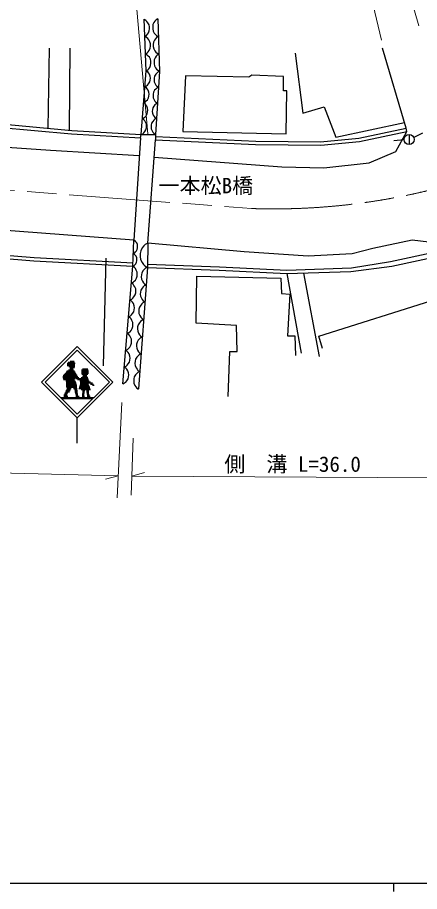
# Model space of a CAD drawing. Units: millimetres, scale not verified. Extents: x 40000 to 680000, y 20000 to 380000.
# Drawn here: x 223332 to 271112, y 204000 to 307780 of the extents above; entities that cross this region are included whole.
import ezdxf
from ezdxf.enums import TextEntityAlignment as Align

# ---------------------------------------------------------------- set-up
doc = ezdxf.new("R2010")
doc.units = ezdxf.units.MM
doc.header["$LTSCALE"] = 1000
doc.linetypes.add('CHAIN', pattern=[18.5, 12, -1.5, 3.5, -1.5])
for name, color, linetype, lineweight in [('M-BGD', 7, 'Continuous', 25), ('M-BMK', 2, 'CHAIN', 13), ('M-STR-HTXT', 7, 'Continuous', 13), ('M-STR-STR1', 1, 'Continuous', 25), ('M-STR-STRC', 7, 'Continuous', 25), ('M-TTL-BAND', 7, 'Continuous', 25)]:
    doc.layers.add(name, color=color, linetype=linetype, lineweight=lineweight)
doc.styles.add('ＭＳ ゴシック', font='')
doc.styles.get('ＭＳ ゴシック').set_extended_font_data('MS Gothic')

msp = doc.modelspace()

# ---------------------------------------------------------------- linework, layer by layer
at = {"layer": 'M-BGD'}
for p, q in [((238627, 301434), (238382, 307569)), ((238588, 307417), (238383, 307529)), ((238713, 307302), (238588, 307417)), ((238839, 307147), (238713, 307302)), ((239673, 307356), (239553, 307184)), ((239795, 307486), (239673, 307356)), ((240001, 307618), (239795, 307486)), ((240001, 307618), (240198, 301385)), ((238968, 306912), (238839, 307147)), ((238887, 305948), (238997, 306193)), ((239018, 306674), (238968, 306912)), ((238997, 306193), (239027, 306434)), ((239027, 306434), (239018, 306674)), ((239435, 306928), (239401, 306675)), ((239401, 306675), (239409, 306423)), ((239409, 306423), (239458, 306172)), ((239553, 307184), (239435, 306928)), ((239458, 306172), (239592, 305924)), ((238463, 305531), (238658, 305659)), ((238678, 305413), (238463, 305531)), ((238658, 305659), (238773, 305783)), ((238809, 305292), (238678, 305413)), ((238773, 305783), (238887, 305948)), ((238942, 305129), (238809, 305292)), ((239077, 304883), (238942, 305129)), ((239592, 305924), (239724, 305761)), ((239739, 305257), (239619, 305085)), ((239724, 305761), (239853, 305639)), ((239861, 305387), (239739, 305257)), ((239853, 305639), (240067, 305519)), ((240067, 305519), (239861, 305387)), ((227110, 304153), (226941, 294630)), ((229564, 304153), (229479, 294398)), ((238992, 303871), (239108, 304127)), ((239130, 304633), (239077, 304883)), ((239108, 304127), (239140, 304381)), ((239140, 304381), (239130, 304633)), ((239501, 304829), (239467, 304576)), ((239467, 304576), (239475, 304324)), ((239475, 304324), (239525, 304073)), ((239619, 305085), (239501, 304829)), ((269526, 294625), (266716, 304129)), ((238547, 303432), (238752, 303567)), ((238752, 303320), (238547, 303432)), ((238752, 303567), (238873, 303698)), ((238876, 303205), (238752, 303320)), ((238873, 303698), (238992, 303871)), ((239003, 303050), (238876, 303205)), ((239132, 302815), (239003, 303050)), ((239525, 304073), (239658, 303826)), ((239658, 303826), (239790, 303662)), ((239821, 303170), (239706, 303007)), ((239790, 303662), (239920, 303540)), ((239937, 303294), (239821, 303170)), ((239920, 303540), (240133, 303420)), ((240133, 303420), (239937, 303294)), ((256334, 303535), (257254, 296403)), ((239051, 301851), (239161, 302096)), ((239182, 302577), (239132, 302815)), ((239161, 302096), (239191, 302337)), ((239191, 302337), (239182, 302577)), ((239594, 302763), (239561, 302522)), ((239561, 302522), (239569, 302282)), ((239569, 302282), (239617, 302043)), ((239706, 303007), (239594, 302763)), ((239617, 302043), (239744, 301807)), ((238015, 293878), (238627, 301434)), ((238627, 301434), (238822, 301562)), ((238809, 301324), (238629, 301453)), ((238913, 301201), (238809, 301324)), ((238822, 301562), (238937, 301687)), ((239014, 301041), (238913, 301201)), ((238937, 301687), (239051, 301851)), ((239110, 300804), (239014, 301041)), ((239756, 301032), (239628, 300812)), ((240198, 301385), (239723, 293898)), ((239744, 301807), (239869, 301651)), ((239880, 301177), (239756, 301032)), ((239869, 301651), (239993, 301535)), ((240001, 301283), (239880, 301177)), ((239993, 301535), (240196, 301421)), ((240198, 301385), (240001, 301283)), ((238922, 299904), (239054, 300122)), ((239054, 300122), (239111, 300347)), ((239129, 300574), (239110, 300804)), ((239111, 300347), (239129, 300574)), ((239576, 300587), (239561, 300359)), ((239561, 300359), (239585, 300129)), ((239628, 300812), (239576, 300587)), ((239585, 300129), (239684, 299894)), ((243297, 300851), (242990, 294256)), ((250813, 300698), (243297, 300851)), ((251196, 300928), (250813, 300698)), ((254954, 300775), (251196, 300928)), ((254954, 299087), (254954, 300775)), ((238475, 299559), (238674, 299658)), ((238655, 299430), (238475, 299559)), ((238760, 299307), (238655, 299430)), ((238674, 299658), (238796, 299762)), ((238861, 299147), (238760, 299307)), ((238796, 299762), (238922, 299904)), ((238956, 298910), (238861, 299147)), ((238976, 298680), (238956, 298910)), ((239508, 298916), (239456, 298690)), ((239636, 299136), (239508, 298916)), ((239759, 299280), (239636, 299136)), ((239684, 299894), (239788, 299735)), ((239880, 299387), (239759, 299280)), ((239788, 299735), (239895, 299614)), ((240077, 299489), (239880, 299387)), ((239895, 299614), (240077, 299489)), ((255337, 299087), (254954, 299087)), ((255261, 293949), (255337, 299087)), ((238520, 297764), (238643, 297868)), ((238643, 297868), (238769, 298011)), ((238769, 298011), (238901, 298229)), ((238901, 298229), (238957, 298453)), ((238957, 298453), (238976, 298680)), ((239456, 298690), (239441, 298463)), ((239441, 298463), (239465, 298233)), ((239465, 298233), (239564, 297998)), ((239564, 297998), (239668, 297839)), ((238322, 297666), (238520, 297764)), ((238502, 297537), (238322, 297666)), ((238606, 297414), (238502, 297537)), ((238707, 297253), (238606, 297414)), ((238803, 297017), (238707, 297253)), ((238822, 296786), (238803, 297017)), ((239368, 296836), (239354, 296621)), ((239418, 297050), (239368, 296836)), ((239539, 297258), (239418, 297050)), ((239656, 297395), (239539, 297258)), ((239771, 297496), (239656, 297395)), ((239668, 297839), (239775, 297718)), ((239957, 297593), (239771, 297496)), ((239775, 297718), (239957, 297593)), ((257254, 296403), (259785, 297170)), ((259785, 297170), (261166, 293566)), ((213430, 295862), (229775, 294371)), ((238168, 295772), (238367, 295870)), ((238348, 295643), (238168, 295772)), ((238367, 295870), (238489, 295974)), ((238489, 295974), (238615, 296117)), ((238615, 296117), (238747, 296335)), ((238747, 296335), (238804, 296559)), ((238804, 296559), (238822, 296786)), ((239354, 296621), (239377, 296403)), ((239377, 296403), (239471, 296180)), ((239471, 296180), (239569, 296030)), ((239569, 296030), (239670, 295915)), ((239843, 295796), (239646, 295694)), ((239670, 295915), (239843, 295796)), ((213399, 295463), (229742, 293973)), ((238453, 295520), (238348, 295643)), ((238554, 295359), (238453, 295520)), ((238649, 295123), (238554, 295359)), ((238669, 294892), (238649, 295123)), ((238650, 294665), (238669, 294892)), ((239221, 294998), (239207, 294770)), ((239207, 294770), (239230, 294540)), ((239274, 295223), (239221, 294998)), ((239402, 295443), (239274, 295223)), ((239525, 295588), (239402, 295443)), ((239646, 295694), (239525, 295588)), ((261166, 293566), (269322, 295315)), ((229742, 293973), (237936, 293485)), ((229775, 294371), (238015, 293878)), ((238015, 293878), (238213, 293976)), ((238213, 293976), (238336, 294081)), ((238336, 294081), (238462, 294223)), ((238462, 294223), (238594, 294441)), ((238594, 294441), (238650, 294665)), ((239230, 294540), (239330, 294306)), ((239330, 294306), (239434, 294147)), ((239434, 294147), (239540, 294026)), ((239540, 294026), (239723, 293900)), ((242990, 294256), (255261, 293949)), ((263913, 293458), (269526, 294625)), ((263970, 293061), (269604, 294232)), ((269604, 294232), (269526, 294625)), ((269871, 293886), (269871, 292686)), ((270412, 293546), (271494, 294065)), ((239723, 293661), (251649, 293093)), ((239723, 293260), (251638, 292693)), ((251638, 292693), (259368, 292632)), ((251649, 293093), (259351, 293032)), ((259351, 293032), (263913, 293458)), ((259368, 292632), (263970, 293061)), ((269273, 293236), (268077, 293134)), ((237048, 278252), (237160, 281337)), ((237317, 281249), (237161, 281350)), ((237409, 281149), (237317, 281249)), ((202197, 280739), (225284, 278889)), ((202230, 281137), (225311, 279288)), ((237501, 281018), (237409, 281149)), ((237466, 280058), (237569, 280247)), ((237590, 280822), (237501, 281018)), ((237569, 280247), (237608, 280437)), ((237615, 280629), (237590, 280822)), ((237608, 280437), (237615, 280629)), ((238170, 280432), (237990, 280088)), ((238348, 280661), (238170, 280432)), ((238525, 280832), (238348, 280661)), ((238818, 281001), (238525, 280832)), ((238818, 281001), (238766, 278105)), ((225311, 279288), (237076, 278651)), ((237102, 279751), (237266, 279841)), ((237249, 279656), (237102, 279751)), ((237336, 279563), (237249, 279656)), ((237266, 279841), (237365, 279934)), ((237421, 279440), (237336, 279563)), ((237365, 279934), (237466, 280058)), ((237505, 279256), (237421, 279440)), ((237528, 279075), (237505, 279256)), ((237925, 279741), (237919, 279393)), ((237919, 279393), (237971, 279044)), ((237990, 280088), (237925, 279741)), ((267649, 278806), (273029, 279944)), ((267840, 278267), (273533, 279494)), ((225284, 278889), (237048, 278252)), ((235859, 264282), (237048, 278252)), ((237235, 278095), (237046, 278232)), ((237048, 278252), (237201, 278337)), ((237201, 278337), (237294, 278424)), ((237294, 278424), (237389, 278540)), ((237389, 278540), (237485, 278717)), ((237485, 278717), (237522, 278896)), ((237522, 278896), (237528, 279075)), ((237971, 279044), (238138, 278693)), ((238138, 278693), (238308, 278458)), ((238308, 278458), (238479, 278280)), ((238479, 278280), (238766, 278101)), ((238791, 278504), (247324, 278161)), ((247324, 278161), (255359, 277769)), ((262963, 277614), (267840, 278267)), ((263016, 278060), (267649, 278806)), ((237345, 277966), (237235, 278095)), ((237451, 277796), (237345, 277966)), ((237550, 277547), (237451, 277796)), ((237549, 277065), (237570, 277304)), ((237570, 277304), (237550, 277547)), ((238766, 278105), (237705, 263693)), ((238070, 277230), (238051, 276979)), ((238130, 277478), (238070, 277230)), ((238274, 277720), (238130, 277478)), ((238412, 277878), (238274, 277720)), ((238547, 277995), (238412, 277878)), ((238766, 278105), (238547, 277995)), ((238766, 278105), (247306, 277762)), ((247306, 277762), (255355, 277369)), ((255355, 277369), (262963, 277614)), ((255359, 277769), (263016, 278060)), ((257092, 267937), (255373, 277369)), ((257332, 277433), (259178, 267507)), ((236877, 276239), (237086, 276342)), ((237066, 276102), (236877, 276239)), ((237175, 275973), (237066, 276102)), ((237086, 276342), (237216, 276451)), ((237216, 276451), (237349, 276600)), ((237349, 276600), (237489, 276829)), ((237489, 276829), (237549, 277065)), ((238051, 276979), (238075, 276724)), ((238075, 276724), (238182, 276464)), ((238182, 276464), (238295, 276287)), ((238295, 276287), (238411, 276152)), ((238411, 276152), (238612, 276011)), ((244577, 271495), (244638, 277078)), ((244638, 277078), (254638, 276832)), ((254638, 276832), (254700, 274992)), ((237281, 275803), (237175, 275973)), ((237380, 275554), (237281, 275803)), ((237319, 274836), (237380, 275072)), ((237400, 275311), (237380, 275554)), ((237380, 275072), (237400, 275311)), ((237949, 275177), (237931, 274938)), ((238006, 275414), (237949, 275177)), ((238143, 275644), (238006, 275414)), ((238275, 275795), (238143, 275644)), ((238403, 275906), (238275, 275795)), ((238612, 276011), (238403, 275906)), ((236707, 274246), (236917, 274349)), ((236896, 274110), (236707, 274246)), ((237006, 273980), (236896, 274110)), ((236917, 274349), (237046, 274458)), ((237112, 273810), (237006, 273980)), ((237046, 274458), (237179, 274607)), ((237179, 274607), (237319, 274836)), ((237931, 274938), (237953, 274696)), ((237953, 274696), (238055, 274447)), ((238055, 274447), (238163, 274279)), ((238163, 274279), (238274, 274151)), ((238465, 274016), (238246, 273906)), ((238274, 274151), (238465, 274016)), ((254700, 274992), (255681, 274931)), ((255681, 274931), (255436, 269961)), ((259165, 269937), (273215, 274354)), ((237211, 273561), (237112, 273810)), ((237150, 272844), (237210, 273079)), ((237210, 273079), (237230, 273318)), ((237230, 273318), (237211, 273561)), ((237769, 273141), (237750, 272890)), ((237829, 273389), (237769, 273141)), ((237973, 273631), (237829, 273389)), ((238111, 273790), (237973, 273631)), ((238246, 273906), (238111, 273790)), ((236538, 272253), (236747, 272356)), ((236727, 272117), (236538, 272253)), ((236836, 271987), (236727, 272117)), ((236747, 272356), (236877, 272465)), ((236942, 271818), (236836, 271987)), ((236877, 272465), (237010, 272615)), ((237010, 272615), (237150, 272844)), ((237750, 272890), (237774, 272635)), ((237774, 272635), (237881, 272375)), ((237881, 272375), (237994, 272198)), ((237994, 272198), (238110, 272063)), ((238311, 271922), (238092, 271812)), ((238110, 272063), (238311, 271922)), ((237041, 271568), (236942, 271818)), ((236980, 270851), (237040, 271087)), ((237040, 271087), (237061, 271326)), ((237061, 271326), (237041, 271568)), ((237614, 271047), (237596, 270795)), ((237675, 271295), (237614, 271047)), ((237819, 271537), (237675, 271295)), ((237957, 271695), (237819, 271537)), ((238092, 271812), (237957, 271695)), ((249362, 271188), (244577, 271495)), ((249423, 268121), (249362, 271188)), ((236368, 270261), (236577, 270363)), ((236557, 270124), (236368, 270261)), ((236666, 269994), (236557, 270124)), ((236577, 270363), (236707, 270473)), ((236772, 269825), (236666, 269994)), ((236707, 270473), (236840, 270622)), ((236840, 270622), (236980, 270851)), ((237596, 270795), (237619, 270541)), ((237619, 270541), (237726, 270280)), ((237726, 270280), (237840, 270104)), ((237840, 270104), (237956, 269969)), ((238156, 269828), (237948, 269723)), ((237956, 269969), (238156, 269828)), ((255436, 269961), (256295, 269961)), ((256295, 269961), (256356, 267630)), ((259595, 268464), (259165, 269937)), ((236671, 268629), (236811, 268858)), ((236872, 269575), (236772, 269825)), ((236811, 268858), (236871, 269094)), ((236871, 269094), (236891, 269333)), ((236891, 269333), (236872, 269575)), ((237493, 268994), (237476, 268755)), ((237551, 269230), (237493, 268994)), ((237688, 269461), (237551, 269230)), ((237820, 269612), (237688, 269461)), ((237948, 269723), (237820, 269612)), ((236198, 268268), (236408, 268370)), ((236388, 268131), (236198, 268268)), ((236497, 268002), (236388, 268131)), ((236408, 268370), (236538, 268480)), ((236603, 267832), (236497, 268002)), ((236538, 268480), (236671, 268629)), ((236702, 267583), (236603, 267832)), ((237476, 268755), (237498, 268512)), ((237498, 268512), (237600, 268264)), ((237600, 268264), (237708, 268096)), ((237708, 268096), (237819, 267967)), ((238010, 267833), (237791, 267723)), ((237819, 267967), (238010, 267833)), ((248380, 262783), (248564, 268121)), ((248564, 268121), (249423, 268121)), ((236501, 266636), (236641, 266865)), ((236641, 266865), (236701, 267101)), ((236701, 267101), (236722, 267340)), ((236722, 267340), (236702, 267583)), ((237313, 266958), (237295, 266706)), ((237374, 267206), (237313, 266958)), ((237518, 267448), (237374, 267206)), ((237656, 267606), (237518, 267448)), ((237791, 267723), (237656, 267606)), ((236029, 266275), (236238, 266378)), ((236218, 266138), (236029, 266275)), ((236327, 266009), (236218, 266138)), ((236238, 266378), (236368, 266487)), ((236433, 265839), (236327, 266009)), ((236368, 266487), (236501, 266636)), ((236533, 265590), (236433, 265839)), ((237295, 266706), (237318, 266452)), ((237318, 266452), (237425, 266191)), ((237425, 266191), (237539, 266015)), ((237539, 266015), (237655, 265880)), ((237855, 265739), (237637, 265628)), ((237655, 265880), (237855, 265739)), ((236198, 264494), (236332, 264643)), ((236332, 264643), (236471, 264872)), ((236471, 264872), (236532, 265108)), ((236532, 265108), (236552, 265347)), ((236552, 265347), (236533, 265590)), ((237159, 264863), (237141, 264612)), ((237220, 265112), (237159, 264863)), ((237364, 265354), (237220, 265112)), ((237502, 265512), (237364, 265354)), ((237637, 265628), (237502, 265512)), ((235859, 264282), (236069, 264385)), ((236069, 264385), (236198, 264494)), ((237141, 264612), (237164, 264358)), ((237164, 264358), (237271, 264097)), ((237271, 264097), (237385, 263920)), ((237385, 263920), (237501, 263785)), ((237501, 263785), (237701, 263644))]:
    msp.add_line(p, q, dxfattribs=at)
msp.add_circle((269871, 293286), 600, dxfattribs=at)
at = {"layer": 'M-BMK'}
msp.add_line((174133, 290903), (251141, 285095), dxfattribs=at)
msp.add_arc((253784, 363354), 78304, 268.06601, 294.68619, dxfattribs=at)
at = {"layer": 'M-STR-HTXT'}
for p, q in [((238811, 293956), (235355, 333450)), ((265432, 326049), (271030, 306800)), ((262051, 324122), (266575, 305103)), ((235742, 262047), (235190, 250758)), ((237092, 257814), (236846, 251065)), ((235316, 253346), (150014, 255423)), ((235316, 253346), (233807, 252962)), ((236929, 253330), (238431, 253741)), ((236929, 253330), (275046, 253105))]:
    msp.add_line(p, q, dxfattribs=at)
at = {"layer": 'M-STR-STR1'}
for p, q in [((237936, 293485), (238015, 293878)), ((238015, 293878), (239723, 293898)), ((239723, 293898), (239723, 293260)), ((237936, 293485), (237160, 281337)), ((238818, 281001), (239723, 293260))]:
    msp.add_line(p, q, dxfattribs=at)
at = {"layer": 'M-STR-STRC'}
for p, q in [((202120, 293788), (227273, 292021)), ((268279, 291848), (269604, 294232)), ((227273, 292021), (237801, 291378)), ((265116, 290506), (268279, 291848)), ((239570, 291188), (254762, 290027)), ((254762, 290027), (259747, 289931)), ((259747, 289931), (265116, 290506)), ((237160, 281337), (213690, 283095)), ((270226, 281338), (265548, 280342)), ((272220, 281108), (270226, 281338)), ((250287, 279958), (238818, 281001)), ((265548, 280342), (263094, 279728)), ((233822, 279182), (233515, 266421)), ((257879, 279421), (250287, 279958)), ((263094, 279728), (257879, 279421)), ((226189, 264479), (230431, 268721)), ((230431, 268297), (226613, 264479)), ((230431, 268721), (234674, 264479)), ((234250, 264479), (230431, 268297)), ((230111, 266820), (229348, 266820)), ((230060, 266950), (229603, 266950)), ((230091, 265780), (229197, 265780)), ((230131, 266560), (229231, 266560)), ((230202, 266690), (229255, 266690)), ((230132, 266430), (229255, 266430)), ((229988, 265910), (229415, 265910)), ((230140, 266300), (229438, 266300)), ((229950, 266040), (229547, 266040)), ((230091, 266170), (229553, 266170)), ((231772, 265780), (230926, 265780)), ((231742, 265910), (230956, 265910)), ((231677, 266040), (231056, 266040)), ((230632, 265000), (228741, 265000)), ((230523, 265130), (228743, 265130)), ((230239, 264870), (228753, 264870)), ((230436, 265260), (228765, 265260)), ((230125, 264740), (228807, 264740)), ((230349, 265390), (228869, 265390)), ((230263, 265520), (228985, 265520)), ((230178, 265650), (229101, 265650)), ((231727, 264870), (230312, 264870)), ((231767, 264740), (230455, 264740)), ((231678, 265000), (230908, 265000)), ((231770, 265650), (230924, 265650)), ((231767, 265520), (230940, 265520)), ((231710, 265390), (230998, 265390)), ((231600, 265130), (231075, 265130)), ((231561, 265260), (231114, 265260)), ((230431, 260236), (226189, 264479)), ((226613, 264479), (230431, 260660)), ((230186, 264610), (229076, 264610)), ((230368, 264090), (229107, 264090)), ((230359, 264220), (229116, 264220)), ((230260, 264480), (229132, 264480)), ((230378, 263960), (229133, 263960)), ((230313, 264350), (229138, 264350)), ((229855, 263830), (229178, 263830)), ((229721, 263700), (229200, 263700)), ((230391, 263830), (229874, 263830)), ((230410, 263700), (229975, 263700)), ((234674, 264479), (230431, 260236)), ((230431, 260660), (234250, 264479)), ((231988, 263700), (230643, 263700)), ((231949, 263830), (230674, 263830)), ((231888, 263960), (230713, 263960)), ((231870, 264610), (230736, 264610)), ((231794, 264090), (230754, 264090)), ((232023, 264480), (230770, 264480)), ((232231, 264350), (230787, 264350)), ((231764, 264220), (230795, 264220)), ((232372, 264220), (232026, 264220)), ((232428, 264090), (232240, 264090)), ((228431, 262660), (232431, 262660)), ((229301, 262790), (228857, 262790)), ((229244, 262920), (228859, 262920)), ((229248, 263050), (228906, 263050)), ((229322, 263180), (228957, 263180)), ((229511, 263310), (229022, 263310)), ((229607, 263440), (229099, 263440)), ((229648, 263570), (229174, 263570)), ((230429, 263570), (230092, 263570)), ((230448, 263440), (230133, 263440)), ((230465, 263310), (230150, 263310)), ((230481, 263180), (230171, 263180)), ((230497, 263050), (230218, 263050)), ((230514, 262920), (230257, 262920)), ((230654, 262790), (230267, 262790)), ((231996, 263570), (230883, 263570)), ((231308, 262790), (231023, 262790)), ((231265, 262920), (231024, 262920)), ((231274, 263050), (231033, 263050)), ((231285, 263180), (231042, 263180)), ((231316, 263310), (231050, 263310)), ((231346, 263440), (231059, 263440)), ((231814, 263440), (231535, 263440)), ((231819, 263310), (231549, 263310)), ((231823, 263180), (231567, 263180)), ((231831, 263050), (231585, 263050)), ((231892, 262920), (231604, 262920)), ((231986, 262790), (231622, 262790)), ((228561, 262530), (232301, 262530)), ((230431, 257236), (230431, 260236))]:
    msp.add_line(p, q, dxfattribs=at)
at = {"layer": 'M-TTL-BAND'}
for p, q in [((40000, 205000), (579000, 205000)), ((268000, 205000), (268000, 204000))]:
    msp.add_line(p, q, dxfattribs=at)

# ---------------------------------------------------------------- texts
at = {"layer": 'M-STR-HTXT', "style": 'ＭＳ ゴシック'}
for s, p in [('一本松B橋', (240093, 286350)), ('側\u3000溝 L=36.0', (247912, 253282))]:
    msp.add_text(s, height=1833, dxfattribs=at).set_placement(p, align=Align.BOTTOM_LEFT)

doc.saveas('drawing.dxf')
